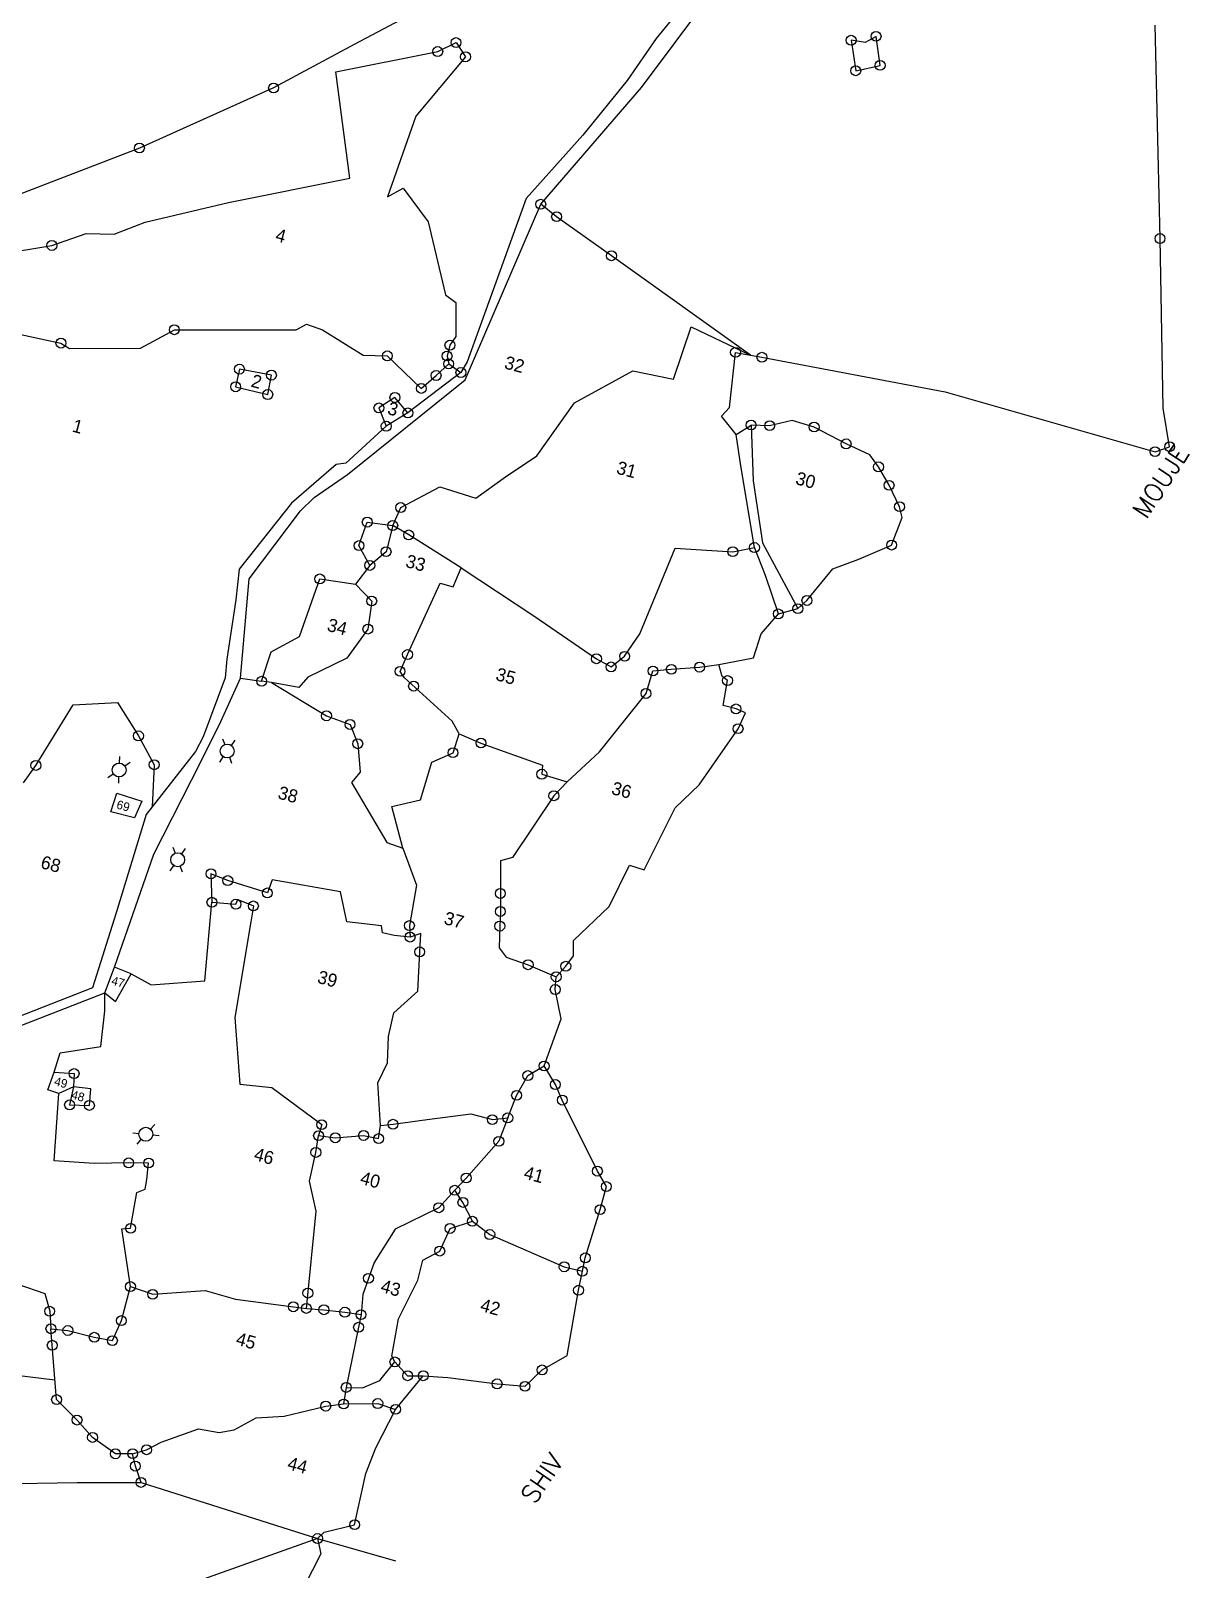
# Model space of a CAD drawing. Header units: metres. Extents: x 335591 to 338156, y 1777143 to 1780586.
# Drawn here: x 336204 to 337059, y 1777791 to 1778926 of the extents above; entities that cross this region are included whole.
import ezdxf
from ezdxf.enums import TextEntityAlignment as Align

# ---------------------------------------------------------------- set-up
doc = ezdxf.new("R2010")
doc.units = ezdxf.units.M
doc.linetypes.add('DASHDOT', pattern=[25.4, 12.7, -6.35, 0, -6.35])
doc.linetypes.add('DIVIDE', pattern=[31.75, 12.7, -6.35, 0, -6.35, 0, -6.35])
for name, color, linetype in [('OFF', 1, 'Continuous'), ('POLY_PARCEL', 6, 'Continuous'), ('POLY_ROAD', 30, 'Continuous'), ('POLY_WATER', 4, 'Continuous'), ('SYM_WELL', 1, 'Continuous'), ('TEXT_MAPOUT', 7, 'Continuous'), ('TEXT_PARCEL', 7, 'Continuous'), ('V_BOUND_LINE', 7, 'Continuous'), ('V_BOUND_STREAM_LINE', 7, 'DASHDOT'), ('V_DIVIDE_LINE', 7, 'DIVIDE')]:
    doc.layers.add(name, color=color, linetype=linetype)
doc.styles.get("Standard").update_dxf_attribs({"font": 'simplex.shx'})
doc.styles.add('TEXT_MAP', font='', dxfattribs={"height": 0.4})
doc.styles.get('TEXT_MAP').set_extended_font_data('Kruti Dev 050')

msp = doc.modelspace()

# ---------------------------------------------------------------- linework, layer by layer
for points in [[(336345.4, 1778403.4), (336347.1, 1778399.1)], [(336354.4, 1778402.4), (336351.8, 1778398.5)], [(336269.3, 1778390.2), (336269.2, 1778385.5)], [(336277.2, 1778385.8), (336273.3, 1778383.2)], [(336308.8, 1778323.3), (336310.5, 1778318.9)], [(336317.8, 1778322.3), (336315.2, 1778318.4)], [(336295.5, 1778118.8), (336292.3, 1778115.3)], [(336298.7, 1778110.4), (336294, 1778110.9)]]:
    msp.add_lwpolyline(points)
for centre, radius in [((336504.2, 1778910.5), 3.65), ((336517.7, 1778917.1), 3.65), ((336809.2, 1778918.8), 3.65), ((336827.6, 1778921.7), 3.65), ((336524.7, 1778906.6), 3.65), ((336830.6, 1778900.3), 3.65), ((336812.6, 1778896.3), 3.65), ((336383.1, 1778883.6), 3.65), ((336284.1, 1778839.3), 3.65), ((336580.2, 1778797.8), 3.65), ((336591.9, 1778788.6), 3.65), ((336219.5, 1778767.4), 3.65), ((337037.1, 1778772.5), 3.65), ((336632.4, 1778759.8), 3.65), ((336226.2, 1778695.3), 3.65), ((336309.9, 1778705.2), 3.65), ((336467, 1778685.9), 3.65), ((336511.1, 1778685.8), 3.65), ((336513.2, 1778693.8), 3.65), ((336723.9, 1778688.5), 3.65), ((336743.4, 1778684.9), 3.65), ((336357.9, 1778676.1), 3.65), ((336512.3, 1778680), 3.65), ((336521.3, 1778673.6), 3.65), ((336355.1, 1778663.1), 3.65), ((336381.5, 1778671.7), 3.65), ((336492.1, 1778661.9), 3.65), ((336503, 1778671.4), 3.65), ((336378.8, 1778657.4), 3.65), ((336472.6, 1778655.2), 3.65), ((336460.8, 1778647.5), 3.65), ((336482.2, 1778643.8), 3.65), ((336466.2, 1778634), 3.65), ((336735.4, 1778634.9), 3.65), ((336749.1, 1778634.4), 3.65), ((336781.9, 1778633.4), 3.65), ((336805.5, 1778621), 3.65), ((337044.2, 1778618.9), 3.65), ((337033.4, 1778615.2), 3.65), ((336829.4, 1778604), 3.65), ((336837.2, 1778590.4), 3.65), ((336476.9, 1778574), 3.65), ((336844.9, 1778574.6), 3.65), ((336452.2, 1778563.2), 3.65), ((336471, 1778560.7), 3.65), ((336482.8, 1778553.8), 3.65), ((336446.1, 1778545.9), 3.65), ((336466.1, 1778541.4), 3.65), ((336721.9, 1778541.4), 3.65), ((336737.9, 1778544.5), 3.65), ((336839.1, 1778546.3), 3.65), ((336454.1, 1778531.3), 3.65), ((336417.2, 1778521.3), 3.65), ((336455.5, 1778505), 3.65), ((336776.6, 1778505.4), 3.65), ((336755.5, 1778495.5), 3.65), ((336769.9, 1778499.4), 3.65), ((336452.7, 1778484.3), 3.65), ((336481.9, 1778465.5), 3.65), ((336621.3, 1778462.4), 3.65), ((336632.1, 1778456.4), 3.65), ((336642.1, 1778464.2), 3.65), ((336374.3, 1778445.8), 3.65), ((336476.4, 1778453.1), 3.65), ((336663, 1778453.4), 3.65), ((336676.5, 1778454.6), 3.65), ((336697.4, 1778456.2), 3.65), ((336718, 1778446.3), 3.65), ((336486.4, 1778442.2), 3.65), ((336657.9, 1778436.8), 3.65), ((336724.3, 1778425.4), 3.65), ((336422.1, 1778420.3), 3.65), ((336439.5, 1778413.9), 3.65), ((336283.4, 1778405.5), 3.65), ((336445.2, 1778399.7), 3.65), ((336536.1, 1778400.2), 3.65), ((336725.8, 1778410.8), 3.65), ((336348.9, 1778394.3), 5.13), ((336515.5, 1778393.1), 3.65), ((336207.7, 1778383.7), 3.65), ((336269.1, 1778380.3), 5.13), ((336295, 1778384.2), 3.65), ((336581, 1778377.2), 3.65), ((336589.9, 1778361.3), 3.65), ((336312.3, 1778314.1), 5.13), ((336336.9, 1778303.7), 3.65), ((336349.3, 1778298.7), 3.65), ((336378.5, 1778289.6), 3.65), ((336550.4, 1778289.2), 3.65), ((336337.6, 1778282.7), 3.65), ((336355.3, 1778281.3), 3.65), ((336368.2, 1778280), 3.65), ((336550.4, 1778275.9), 3.65), ((336483.3, 1778265.5), 3.65), ((336550, 1778265.1), 3.65), ((336483.8, 1778257), 3.65), ((336490.9, 1778246.1), 3.65), ((336570.9, 1778236.6), 3.65), ((336598.7, 1778235.5), 3.65), ((336590.9, 1778218.3), 3.65), ((336591.6, 1778227.7), 3.65), ((336582.7, 1778161.9), 3.65), ((336235.9, 1778156.3), 3.65), ((336570.7, 1778154.8), 3.65), ((336562.4, 1778140.2), 3.65), ((336591, 1778148.2), 3.65), ((336232.6, 1778133.2), 3.65), ((336247.2, 1778132.8), 3.65), ((336596.1, 1778136.7), 3.65), ((336418.6, 1778118.6), 3.65), ((336471.2, 1778118.9), 3.65), ((336544.5, 1778122.3), 3.65), ((336555.9, 1778123.6), 3.65), ((336288.9, 1778111.5), 5.13), ((336416.3, 1778110.5), 3.65), ((336428.6, 1778108.9), 3.65), ((336449.5, 1778110.6), 3.65), ((336460.6, 1778108.3), 3.65), ((336549.3, 1778106.3), 3.65), ((336414.3, 1778098.1), 3.65), ((336276.2, 1778090.4), 3.65), ((336290.9, 1778090.3), 3.65), ((336622, 1778084.3), 3.65), ((336525.2, 1778079.2), 3.65), ((336628.6, 1778072.9), 3.65), ((336516.8, 1778070.2), 3.65), ((336522.8, 1778061.2), 3.65), ((336505, 1778057.3), 3.65), ((336624, 1778055.9), 3.65), ((336277.6, 1778042.1), 3.65), ((336513.3, 1778042), 3.65), ((336529.8, 1778047.3), 3.65), ((336542.6, 1778037.5), 3.65), ((336505.7, 1778025.3), 3.65), ((336597.5, 1778013.7), 3.65), ((336613.1, 1778020.3), 3.65), ((336453.1, 1778005.2), 3.65), ((336610.9, 1778010.4), 3.65), ((336277.5, 1777999.1), 3.65), ((336293.9, 1777993.4), 3.65), ((336408.4, 1777994.3), 3.65), ((336608.1, 1777996.4), 3.65), ((336217.9, 1777980.9), 3.65), ((336397.7, 1777984.2), 3.65), ((336407.3, 1777983), 3.65), ((336420.2, 1777982), 3.65), ((336435.7, 1777980.2), 3.65), ((336270.8, 1777974), 3.65), ((336445.8, 1777969.1), 3.65), ((336447.6, 1777978.4), 3.65), ((336218.8, 1777968), 3.65), ((336231.3, 1777966.7), 3.65), ((336250.8, 1777961.7), 3.65), ((336264.2, 1777959.2), 3.65), ((336219.8, 1777955.8), 3.65), ((336472.6, 1777943.5), 3.65), ((336581.2, 1777937.6), 3.65), ((336436.7, 1777924.7), 3.65), ((336482, 1777933.3), 3.65), ((336493.5, 1777933.3), 3.65), ((336548, 1777927.3), 3.65), ((336568.6, 1777925.5), 3.65), ((336223, 1777915.7), 3.65), ((336434.8, 1777912.5), 3.65), ((336460, 1777912.8), 3.65), ((336238.1, 1777900.6), 3.65), ((336421.6, 1777910.9), 3.65), ((336473.1, 1777908.5), 3.65), ((336249.5, 1777887.8), 3.65), ((336289.4, 1777878.7), 3.65), ((336266.4, 1777875.7), 3.65), ((336279.1, 1777875.8), 3.65), ((336281.1, 1777866.6), 3.65), ((336285.3, 1777854.6), 3.65), ((336442.9, 1777823.4), 3.65), ((336415.5, 1777813.2), 3.65)]:
    msp.add_circle(centre, radius)
at = {"layer": 'OFF'}
for p, q in [((336724.5, 1778628), (336735.4, 1778634.9)), ((336101.4, 1777944.9), (336221.8, 1777930.3))]:
    msp.add_line(p, q, dxfattribs=at)
at = {"layer": 'POLY_PARCEL'}
for p, q in [((336504.2, 1778910.5), (336517.7, 1778917.1)), ((336517.7, 1778917.1), (336524.7, 1778906.6)), ((336819.5, 1778917.1), (336809.2, 1778918.8)), ((336809.2, 1778918.8), (336812.6, 1778896.3)), ((336827.6, 1778921.7), (336819.5, 1778917.1)), ((336830.6, 1778900.3), (336827.6, 1778921.7)), ((336429, 1778895.6), (336504.2, 1778910.5)), ((336524.7, 1778906.6), (336488.1, 1778862.8)), ((336524.7, 1778906.6), (336524.7, 1778906.6)), ((336439.3, 1778817.1), (336429, 1778895.6)), ((336812.6, 1778896.3), (336830.6, 1778900.3)), ((336488.1, 1778862.8), (336467.1, 1778803.3)), ((336488.1, 1778862.8), (336488.1, 1778862.8)), ((336349.8, 1778799), (336439.3, 1778817.1)), ((336439.3, 1778817.1), (336439.3, 1778817.1)), ((336467.1, 1778803.3), (336478.7, 1778809.7)), ((336467.1, 1778803.3), (336467.1, 1778803.3)), ((336478.7, 1778809.7), (336497.2, 1778784.8)), ((336288.4, 1778784.6), (336349.8, 1778799)), ((336591.9, 1778788.6), (336580.2, 1778797.8)), ((336265.5, 1778775.8), (336288.4, 1778784.6)), ((336288.4, 1778784.6), (336288.4, 1778784.6)), ((336497.2, 1778784.8), (336510, 1778730.9)), ((336632.4, 1778759.8), (336591.9, 1778788.6)), ((336175.2, 1778760), (336219.5, 1778767.4)), ((336219.5, 1778767.4), (336244.7, 1778776.1)), ((336244.7, 1778776.1), (336265.5, 1778775.8)), ((336734.9, 1778686.5), (336632.4, 1778759.8)), ((336510, 1778730.9), (336517.6, 1778725.2)), ((336517.6, 1778725.2), (336517.5, 1778700.1)), ((336191, 1778702.8), (336226.2, 1778695.3)), ((336284.9, 1778691.7), (336309.9, 1778705.2)), ((336309.9, 1778705.2), (336399.7, 1778705.1)), ((336399.7, 1778705.1), (336407.3, 1778709.4)), ((336407.3, 1778709.4), (336419.2, 1778705.1)), ((336419.2, 1778705.1), (336449.2, 1778686.5)), ((336517.5, 1778700.1), (336513.2, 1778693.8)), ((336678.2, 1778668.8), (336691.3, 1778707.3)), ((336691.3, 1778707.3), (336734.9, 1778686.5)), ((336226.2, 1778695.3), (336232.5, 1778691.3)), ((336232.5, 1778691.3), (336284.9, 1778691.7)), ((336513.2, 1778693.8), (336511.1, 1778685.8)), ((336357.9, 1778676.1), (336355.1, 1778663.1)), ((336381.5, 1778671.7), (336357.9, 1778676.1)), ((336449.2, 1778686.5), (336467, 1778685.9)), ((336467, 1778685.9), (336467, 1778685.9)), ((336467, 1778685.9), (336492.1, 1778661.9)), ((336503, 1778671.4), (336512.3, 1778680)), ((336511.1, 1778685.8), (336512.3, 1778680)), ((336512.3, 1778680), (336521.3, 1778673.6)), ((336734.9, 1778686.5), (336734.9, 1778686.5)), ((336378.8, 1778657.4), (336381.5, 1778671.7)), ((336492.1, 1778661.9), (336503, 1778671.4)), ((336605.1, 1778651.2), (336648.1, 1778674.8)), ((336648.1, 1778674.8), (336678.2, 1778668.8)), ((336355.1, 1778663.1), (336378.8, 1778657.4)), ((336472.6, 1778655.2), (336460.8, 1778647.5)), ((336482.2, 1778643.8), (336472.6, 1778655.2)), ((336460.8, 1778647.5), (336466.2, 1778634)), ((336577.4, 1778612.2), (336605.1, 1778651.2)), ((336554.3, 1778596.6), (336577.4, 1778612.2)), ((336532.3, 1778581), (336554.3, 1778596.6)), ((336476.9, 1778574), (336505.8, 1778589.3)), ((336505.8, 1778589.3), (336532.3, 1778581)), ((336471, 1778560.7), (336476.9, 1778574)), ((336446.1, 1778545.9), (336452.2, 1778563.2)), ((336452.2, 1778563.2), (336471, 1778560.7)), ((336471, 1778560.7), (336466.1, 1778541.4)), ((336482.8, 1778553.8), (336471, 1778560.7)), ((336521.6, 1778529.5), (336482.8, 1778553.8)), ((336454.1, 1778531.3), (336446.1, 1778545.9)), ((336466.1, 1778541.4), (336454.1, 1778531.3)), ((336653.4, 1778480.9), (336679.3, 1778544.1)), ((336679.3, 1778544.1), (336721.9, 1778541.4)), ((336721.9, 1778541.4), (336737.9, 1778544.5)), ((336454.1, 1778531.3), (336443.6, 1778517.4)), ((336515.7, 1778515.4), (336521.6, 1778529.5)), ((336521.6, 1778529.5), (336575.2, 1778494.2)), ((336402.2, 1778478.8), (336417.2, 1778521.3)), ((336417.2, 1778521.3), (336443.6, 1778517.4)), ((336443.6, 1778517.4), (336455.5, 1778505)), ((336481.9, 1778465.5), (336506, 1778518.2)), ((336506, 1778518.2), (336506, 1778518.2)), ((336506, 1778518.2), (336515.7, 1778515.4)), ((336455.5, 1778505), (336452.7, 1778484.3)), ((336575.2, 1778494.2), (336621.3, 1778462.4)), ((336452.7, 1778484.3), (336437.1, 1778462.8)), ((336381.2, 1778467.6), (336402.2, 1778478.8)), ((336642.1, 1778464.2), (336653.4, 1778480.9)), ((336374.3, 1778445.8), (336381.2, 1778467.6)), ((336437.1, 1778462.8), (336408.3, 1778448.7)), ((336476.4, 1778453.1), (336481.9, 1778465.5)), ((336621.3, 1778462.4), (336632.1, 1778456.4)), ((336632.1, 1778456.4), (336642.1, 1778464.2)), ((336408.3, 1778448.7), (336401.7, 1778441.3)), ((336479.7, 1778448.3), (336476.4, 1778453.1)), ((336657.9, 1778436.8), (336663, 1778453.4)), ((336663, 1778453.4), (336676.5, 1778454.6)), ((336676.5, 1778454.6), (336697.4, 1778456.2)), ((336697.4, 1778456.2), (336711.5, 1778458.2)), ((336358.7, 1778448.1), (336374.3, 1778445.8)), ((336381.5, 1778445), (336374.3, 1778445.8)), ((336381.5, 1778445), (336381.5, 1778445)), ((336381.5, 1778445), (336422.1, 1778420.3)), ((336401.7, 1778441.3), (336381.5, 1778445)), ((336514.8, 1778416.4), (336479.7, 1778448.3)), ((336479.7, 1778448.3), (336479.7, 1778448.3)), ((336207.7, 1778383.7), (336235.2, 1778428.3)), ((336235.2, 1778428.3), (336267.9, 1778430.1)), ((336267.9, 1778430.1), (336283.4, 1778405.5)), ((336623.5, 1778393.8), (336657.9, 1778436.8)), ((336422.1, 1778420.3), (336439.5, 1778413.9)), ((336519.9, 1778407), (336514.8, 1778416.4)), ((336283.4, 1778405.5), (336295, 1778384.2)), ((336439.5, 1778413.9), (336445.2, 1778399.7)), ((336515.5, 1778393.1), (336519.9, 1778407)), ((336519.9, 1778407), (336536.1, 1778400.2)), ((336445.2, 1778399.7), (336447, 1778378.6)), ((336499.8, 1778386), (336515.5, 1778393.1)), ((336536.1, 1778400.2), (336581.4, 1778383.8)), ((336599.6, 1778371.5), (336623.5, 1778393.8)), ((336198.5, 1778370.8), (336207.7, 1778383.7)), ((336295, 1778384.2), (336293.6, 1778353.2)), ((336491.6, 1778358.3), (336499.8, 1778386)), ((336581.4, 1778383.8), (336581, 1778377.2)), ((336447, 1778378.6), (336440.7, 1778371.1)), ((336440.7, 1778371.1), (336466.6, 1778326.8)), ((336581, 1778377.2), (336599.6, 1778371.5)), ((336599.6, 1778371.5), (336589.9, 1778361.3)), ((336263.1, 1778349.5), (336267.4, 1778363.1)), ((336267.4, 1778363.1), (336285.8, 1778357.3)), ((336470.3, 1778353.5), (336491.6, 1778358.3)), ((336589.9, 1778361.3), (336559.3, 1778315.7)), ((336280.6, 1778345), (336263.1, 1778349.5)), ((336285.8, 1778357.3), (336280.6, 1778345)), ((336478.5, 1778322.6), (336470.3, 1778353.5)), ((336466.6, 1778326.8), (336478.5, 1778322.6)), ((336478.5, 1778322.6), (336488.5, 1778295.4)), ((336550.6, 1778313.4), (336550.4, 1778289.2)), ((336559.3, 1778315.7), (336550.6, 1778313.4)), ((336349.3, 1778298.7), (336336.9, 1778303.7)), ((336336.9, 1778303.7), (336337.6, 1778282.7)), ((336378.5, 1778289.6), (336349.3, 1778298.7)), ((336382, 1778299.3), (336378.5, 1778289.6)), ((336432.4, 1778290.3), (336382, 1778299.3)), ((336437.2, 1778268.2), (336432.4, 1778290.3)), ((336432.4, 1778290.3), (336432.4, 1778290.3)), ((336488.5, 1778295.4), (336483.3, 1778265.5)), ((336332.4, 1778224.7), (336337.6, 1778282.7)), ((336337.6, 1778282.7), (336355.3, 1778281.3)), ((336337.6, 1778282.7), (336337.6, 1778282.7)), ((336355.3, 1778281.3), (336356.6, 1778284.7)), ((336356.6, 1778284.7), (336368.2, 1778280)), ((336368.2, 1778280), (336366.3, 1778268.2)), ((336550.4, 1778289.2), (336550.4, 1778275.9)), ((336366.3, 1778268.2), (336354.6, 1778197.6)), ((336462.6, 1778265.4), (336437.2, 1778268.2)), ((336550.4, 1778275.9), (336550, 1778265.1)), ((336463.5, 1778260.1), (336462.6, 1778265.4)), ((336472, 1778258.2), (336463.5, 1778260.1)), ((336483.8, 1778257), (336472, 1778258.2)), ((336483.3, 1778265.5), (336483.3, 1778265.5)), ((336483.3, 1778265.5), (336483.8, 1778257)), ((336491.8, 1778259.6), (336483.8, 1778257)), ((336490.9, 1778246.1), (336491.8, 1778259.6)), ((336550, 1778265.1), (336549.5, 1778249)), ((336489.5, 1778217), (336490.9, 1778246.1)), ((336549.5, 1778249), (336554.8, 1778242.3)), ((336278, 1778229.9), (336265.7, 1778234.7)), ((336554.8, 1778242.3), (336570.9, 1778236.6)), ((336570.9, 1778236.6), (336591.6, 1778227.7)), ((336266.5, 1778209.6), (336278, 1778229.9)), ((336278, 1778229.9), (336292.8, 1778221.8)), ((336292.8, 1778221.8), (336332.4, 1778224.7)), ((336591.6, 1778227.7), (336591.6, 1778227.7)), ((336258.7, 1778202.7), (336258.5, 1778215.9)), ((336258.5, 1778215.9), (336266.5, 1778209.6)), ((336471.8, 1778201), (336489.5, 1778217)), ((336255.7, 1778176.2), (336258.7, 1778202.7)), ((336467.8, 1778183.6), (336471.8, 1778201)), ((336354.6, 1778197.6), (336358.3, 1778148.5)), ((336467.2, 1778164.1), (336467.8, 1778183.6)), ((336221.1, 1778157.4), (336225.6, 1778171.5)), ((336225.6, 1778171.5), (336255.7, 1778176.2)), ((336216.6, 1778144.2), (336221.1, 1778157.4)), ((336221.1, 1778157.4), (336235.9, 1778156.3)), ((336235.9, 1778156.3), (336235.5, 1778146.5)), ((336459.9, 1778149.4), (336467.2, 1778164.1)), ((336562.4, 1778140.2), (336570.7, 1778154.8)), ((336570.7, 1778154.8), (336582.7, 1778161.9)), ((336224.6, 1778141.7), (336216.6, 1778144.2)), ((336235.5, 1778146.5), (336224.6, 1778141.7)), ((336235.5, 1778146.5), (336232.6, 1778133.2)), ((336248.2, 1778145), (336235.5, 1778146.5)), ((336247.2, 1778132.8), (336248.2, 1778145)), ((336358.3, 1778148.5), (336381.7, 1778145.9)), ((336381.7, 1778145.9), (336418.6, 1778118.6)), ((336461.9, 1778118), (336459.9, 1778149.4)), ((336221.1, 1778092), (336224.6, 1778141.7)), ((336232.6, 1778133.2), (336247.2, 1778132.8)), ((336555.9, 1778123.6), (336562.4, 1778140.2)), ((336471.2, 1778118.9), (336496.3, 1778122.5)), ((336496.3, 1778122.5), (336528.6, 1778126.6)), ((336528.6, 1778126.6), (336544.5, 1778122.3)), ((336544.5, 1778122.3), (336555.9, 1778123.6)), ((336555.9, 1778123.6), (336549.3, 1778106.3)), ((336414.3, 1778098.1), (336416.3, 1778110.5)), ((336418.6, 1778118.6), (336416.3, 1778110.5)), ((336416.3, 1778110.5), (336428.6, 1778108.9)), ((336428.6, 1778108.9), (336449.5, 1778110.6)), ((336449.5, 1778110.6), (336460.6, 1778108.3)), ((336460.6, 1778108.3), (336461.9, 1778118)), ((336461.9, 1778118), (336471.2, 1778118.9)), ((336461.9, 1778118), (336461.9, 1778118)), ((336409.6, 1778076.9), (336414.3, 1778098.1)), ((336549.3, 1778106.3), (336525.2, 1778079.2)), ((336250.7, 1778089.9), (336221.1, 1778092)), ((336276.2, 1778090.4), (336250.7, 1778089.9)), ((336290.9, 1778090.3), (336276.2, 1778090.4)), ((336289.6, 1778078.2), (336290.9, 1778090.3)), ((336288.3, 1778071.1), (336289.6, 1778078.2)), ((336414.4, 1778054.8), (336409.6, 1778076.9)), ((336525.2, 1778079.2), (336516.8, 1778070.2)), ((336277.6, 1778042.1), (336282.2, 1778068.6)), ((336282.2, 1778068.6), (336288.3, 1778071.1)), ((336516.8, 1778070.2), (336505, 1778057.3)), ((336522.8, 1778061.2), (336516.8, 1778070.2)), ((336407.3, 1777983), (336414.4, 1778054.8)), ((336505, 1778057.3), (336472.9, 1778041.5)), ((336529.8, 1778047.3), (336522.8, 1778061.2)), ((336271.1, 1778041.6), (336277.6, 1778042.1)), ((336277.5, 1777999.1), (336271.1, 1778041.6)), ((336472.9, 1778041.5), (336457.2, 1778016.9)), ((336505.7, 1778025.3), (336513.3, 1778042)), ((336513.3, 1778042), (336529.8, 1778047.3)), ((336529.8, 1778047.3), (336542.6, 1778037.5)), ((336542.6, 1778037.5), (336597.5, 1778013.7)), ((336489.6, 1778003.8), (336493.2, 1778018.6)), ((336493.2, 1778018.6), (336505.7, 1778025.3)), ((336457.2, 1778016.9), (336448.9, 1777993.3)), ((336597.5, 1778013.7), (336610.9, 1778010.4)), ((336194.4, 1778001), (336214.4, 1777994.1)), ((336270.8, 1777974), (336277.5, 1777999.1)), ((336277.5, 1777999.1), (336293.9, 1777993.4)), ((336293.9, 1777993.4), (336332.6, 1777996.2)), ((336332.6, 1777996.2), (336355.1, 1777989.9)), ((336475.2, 1777975.3), (336489.6, 1778003.8)), ((336214.4, 1777994.1), (336217.9, 1777980.9)), ((336293.9, 1777993.4), (336293.9, 1777993.4)), ((336293.9, 1777993.4), (336293.9, 1777993.4)), ((336355.1, 1777989.9), (336397.7, 1777984.2)), ((336397.7, 1777984.2), (336397.7, 1777984.2)), ((336397.7, 1777984.2), (336407.3, 1777983)), ((336448.9, 1777993.3), (336447.6, 1777978.4)), ((336217.9, 1777980.9), (336218.8, 1777968)), ((336264.2, 1777959.2), (336270.8, 1777974)), ((336407.3, 1777983), (336420.2, 1777982)), ((336420.2, 1777982), (336435.7, 1777980.2)), ((336435.7, 1777980.2), (336447.6, 1777978.4)), ((336447.6, 1777978.4), (336445.8, 1777969.1)), ((336470.4, 1777947.8), (336475.2, 1777975.3)), ((336219.8, 1777955.8), (336218.8, 1777968)), ((336218.8, 1777968), (336231.3, 1777966.7)), ((336231.3, 1777966.7), (336250.8, 1777961.7)), ((336250.8, 1777961.7), (336264.2, 1777959.2)), ((336445.8, 1777969.1), (336436.7, 1777924.7)), ((336223, 1777915.7), (336219.8, 1777955.8)), ((336461.6, 1777929.8), (336472.6, 1777943.5)), ((336472.6, 1777943.5), (336470.4, 1777947.8)), ((336472.6, 1777943.5), (336482, 1777933.3)), ((336448.8, 1777924.5), (336461.6, 1777929.8)), ((336482, 1777933.3), (336493.5, 1777933.3)), ((336238.1, 1777900.6), (336223, 1777915.7)), ((336436.7, 1777924.7), (336434.8, 1777912.5)), ((336436.7, 1777924.7), (336448.8, 1777924.5)), ((336390.8, 1777903.6), (336421.6, 1777910.9)), ((336421.6, 1777910.9), (336434.8, 1777912.5)), ((336434.8, 1777912.5), (336460, 1777912.8)), ((336460, 1777912.8), (336473.1, 1777908.5)), ((336249.5, 1777887.8), (336238.1, 1777900.6)), ((336300.1, 1777884.4), (336327.6, 1777894.1)), ((336327.6, 1777894.1), (336342.9, 1777891.5)), ((336342.9, 1777891.5), (336353.9, 1777893.4)), ((336353.9, 1777893.4), (336370.3, 1777902.3)), ((336370.3, 1777902.3), (336390.8, 1777903.6)), ((336266.4, 1777875.7), (336249.5, 1777887.8)), ((336289.4, 1777878.7), (336300.1, 1777884.4)), ((336279.1, 1777875.8), (336266.4, 1777875.7)), ((336279.1, 1777875.8), (336289.4, 1777878.7)), ((336281.1, 1777866.6), (336279.1, 1777875.8)), ((336285.3, 1777854.6), (336281.1, 1777866.6))]:
    msp.add_line(p, q, dxfattribs=at)
at = {"layer": 'POLY_ROAD'}
for p, q in [((336654.5, 1778884), (336747.7, 1779008.7)), ((336684.2, 1778943.3), (336665.3, 1778920)), ((336665.3, 1778920), (336644, 1778889.1)), ((336580.2, 1778797.8), (336654.5, 1778884)), ((336644, 1778889.1), (336611.3, 1778848.9)), ((336611.3, 1778848.9), (336569.5, 1778802.1)), ((336569.5, 1778802.1), (336526, 1778681.5)), ((336569.5, 1778802.1), (336569.5, 1778802.1)), ((336569.5, 1778802.1), (336569.5, 1778802.1)), ((336524.5, 1778668.2), (336580.2, 1778797.8)), ((336580.2, 1778797.8), (336580.2, 1778797.8)), ((336580.2, 1778797.8), (336580.2, 1778797.8)), ((336526, 1778681.5), (336521.3, 1778673.6)), ((336526, 1778681.5), (336526, 1778681.5)), ((336437.6, 1778598.3), (336524.5, 1778668.2)), ((336521.3, 1778673.6), (336482.2, 1778643.8)), ((336524.5, 1778668.2), (336524.5, 1778668.2)), ((336482.2, 1778643.8), (336466.2, 1778634)), ((336466.2, 1778634), (336436.5, 1778606.7)), ((336735.4, 1778634.9), (336735.4, 1778634.9)), ((336735.4, 1778634.9), (336737, 1778593.7)), ((336727.9, 1778604.7), (336724.5, 1778628)), ((336429.2, 1778605.7), (336396.2, 1778577.2)), ((336413, 1778581.3), (336437.6, 1778598.3)), ((336436.5, 1778606.7), (336429.2, 1778605.7)), ((336737.9, 1778544.5), (336727.9, 1778604.7)), ((336737, 1778593.7), (336743.8, 1778547.9)), ((336396.2, 1778577.2), (336357.7, 1778528.5)), ((336396.2, 1778577.2), (336396.2, 1778577.2)), ((336402.9, 1778571.6), (336413, 1778581.3)), ((336365, 1778521.4), (336402.9, 1778571.6)), ((336746.1, 1778523.8), (336737.9, 1778544.5)), ((336743.8, 1778547.9), (336769.9, 1778499.4)), ((336357.7, 1778528.5), (336355.3, 1778505.9)), ((336358.7, 1778448.1), (336365, 1778521.4)), ((336755.5, 1778495.5), (336746.1, 1778523.8)), ((336355.3, 1778505.9), (336348.7, 1778462.1)), ((336348.7, 1778462.1), (336347.3, 1778448.3)), ((336347.3, 1778448.3), (336331.1, 1778404.7)), ((336343, 1778413.4), (336358.7, 1778448.1)), ((336322.5, 1778372.8), (336343, 1778413.4)), ((336331.1, 1778404.7), (336325.6, 1778394)), ((336325.6, 1778394), (336289, 1778347.4)), ((336294.8, 1778318.1), (336322.5, 1778372.8)), ((336289, 1778347.4), (336267, 1778274.9)), ((336265.7, 1778234.7), (336294.8, 1778318.1)), ((336267, 1778274.9), (336249.5, 1778219.5)), ((336258.5, 1778215.9), (336265.7, 1778234.7)), ((336249.5, 1778219.5), (336182.4, 1778193.3)), ((336187.2, 1778188.2), (336258.5, 1778215.9))]:
    msp.add_line(p, q, dxfattribs=at)
at = {"layer": 'POLY_WATER'}
for p, q in [((336131.7, 1777852.8), (336238.1, 1777854.6)), ((336238.1, 1777854.6), (336285.3, 1777854.6)), ((336285.3, 1777854.6), (336415.5, 1777813.2)), ((336415.5, 1777813.2), (336418, 1777802)), ((336418, 1777802), (336395.7, 1777758.3))]:
    msp.add_line(p, q, dxfattribs=at)
at = {"layer": 'SYM_WELL'}
for p, q in [((336343.4, 1778386.1), (336346, 1778390)), ((336352.4, 1778385.1), (336350.7, 1778389.5)), ((336260.9, 1778374.9), (336264.8, 1778377.5)), ((336268.8, 1778370.5), (336268.9, 1778375.2)), ((336306.8, 1778306), (336309.4, 1778309.9)), ((336315.8, 1778305), (336314.1, 1778309.3)), ((336279.2, 1778112.6), (336283.8, 1778112.1)), ((336282.4, 1778104.1), (336285.5, 1778107.6))]:
    msp.add_line(p, q, dxfattribs=at)
at = {"layer": 'V_BOUND_LINE'}
for p, q in [((336481.2, 1778936), (336442.5, 1778915.8)), ((337037.1, 1778772.5), (337033.4, 1778929.9)), ((336442.5, 1778915.8), (336383.1, 1778883.6)), ((336383.1, 1778883.6), (336284.1, 1778839.3)), ((336284.1, 1778839.3), (336185.7, 1778801.3)), ((336284.1, 1778839.3), (336284.1, 1778839.3)), ((336284.1, 1778839.3), (336284.1, 1778839.3)), ((337039.5, 1778647.2), (337037.1, 1778772.5)), ((336719.5, 1778647.9), (336723.9, 1778688.5)), ((336723.9, 1778688.5), (336743.4, 1778684.9)), ((336743.4, 1778684.9), (336878.6, 1778659.3)), ((336878.6, 1778659.3), (337033.4, 1778615.2)), ((336713.6, 1778641.3), (336719.5, 1778647.9)), ((337044.2, 1778618.9), (337039.5, 1778647.2)), ((336724.5, 1778628), (336713.6, 1778641.3)), ((336749.1, 1778634.4), (336735.4, 1778634.9)), ((336765.8, 1778638.2), (336749.1, 1778634.4)), ((336781.9, 1778633.4), (336765.8, 1778638.2)), ((336805.5, 1778621), (336781.9, 1778633.4)), ((336823.1, 1778613), (336805.5, 1778621)), ((336829.4, 1778604), (336823.1, 1778613)), ((337033.4, 1778615.2), (337044.2, 1778618.9)), ((336837.2, 1778590.4), (336829.4, 1778604)), ((336844.9, 1778574.6), (336837.2, 1778590.4)), ((336846.9, 1778566.7), (336844.9, 1778574.6)), ((336839.1, 1778546.3), (336846.9, 1778566.7)), ((336814.8, 1778535.9), (336839.1, 1778546.3)), ((336776.6, 1778505.4), (336795.7, 1778528.7)), ((336795.7, 1778528.7), (336814.8, 1778535.9)), ((336742.9, 1778480.9), (336755.5, 1778495.5)), ((336755.5, 1778495.5), (336769.9, 1778499.4)), ((336769.9, 1778499.4), (336776.6, 1778505.4)), ((336737.1, 1778463), (336742.9, 1778480.9)), ((336711.5, 1778458.2), (336737.1, 1778463)), ((336714.1, 1778449.2), (336711.5, 1778458.2)), ((336711.5, 1778458.2), (336711.5, 1778458.2)), ((336718, 1778446.3), (336714.1, 1778449.2)), ((336714.8, 1778427.9), (336718, 1778446.3)), ((336724.3, 1778425.4), (336714.8, 1778427.9)), ((336731.3, 1778422.6), (336724.3, 1778425.4)), ((336725.8, 1778410.8), (336731.3, 1778422.6)), ((336697.2, 1778369.4), (336725.8, 1778410.8)), ((336679.5, 1778352.3), (336697.2, 1778369.4)), ((336656.4, 1778306.7), (336679.5, 1778352.3)), ((336679.5, 1778352.3), (336679.5, 1778352.3)), ((336630.8, 1778279.6), (336645.8, 1778310)), ((336645.8, 1778310), (336656.4, 1778306.7)), ((336604.3, 1778254.6), (336630.8, 1778279.6)), ((336604.4, 1778243.1), (336604.3, 1778254.6)), ((336591.6, 1778227.7), (336598.7, 1778235.5)), ((336598.7, 1778235.5), (336604.4, 1778243.1)), ((336590.9, 1778218.3), (336591.6, 1778227.7)), ((336595.2, 1778196.6), (336590.9, 1778218.3)), ((336582.7, 1778161.9), (336595.2, 1778196.6)), ((336595.2, 1778196.6), (336595.2, 1778196.6)), ((336591, 1778148.2), (336582.7, 1778161.9)), ((336596.1, 1778136.7), (336591, 1778148.2)), ((336622, 1778084.3), (336596.1, 1778136.7)), ((336628.6, 1778072.9), (336622, 1778084.3)), ((336622, 1778084.3), (336622, 1778084.3)), ((336624, 1778055.9), (336628.6, 1778072.9)), ((336613.1, 1778020.3), (336624, 1778055.9)), ((336610.9, 1778010.4), (336613.1, 1778020.3)), ((336608.1, 1777996.4), (336610.9, 1778010.4)), ((336599.7, 1777948.2), (336608.1, 1777996.4)), ((336581.2, 1777937.6), (336599.7, 1777948.2)), ((336473.1, 1777908.5), (336493.5, 1777933.3)), ((336493.5, 1777933.3), (336511.6, 1777932.1)), ((336511.6, 1777932.1), (336548, 1777927.3)), ((336548, 1777927.3), (336568.6, 1777925.5)), ((336568.6, 1777925.5), (336581.2, 1777937.6)), ((336458.6, 1777880.2), (336473.1, 1777908.5)), ((336451.2, 1777861.1), (336458.6, 1777880.2)), ((336442.9, 1777823.4), (336451.2, 1777861.1)), ((336415.5, 1777813.2), (336420.3, 1777818)), ((336420.3, 1777818), (336442.9, 1777823.4))]:
    msp.add_line(p, q, dxfattribs=at)
at = {"layer": 'V_BOUND_STREAM_LINE', "ltscale": 50}
msp.add_line((336415.5, 1777813.2), (336210.8, 1777740.4), dxfattribs=at)
at = {"layer": 'V_DIVIDE_LINE', "ltscale": 20}
msp.add_line((336415.5, 1777813.2), (336473, 1777796.7), dxfattribs=at)

# ---------------------------------------------------------------- texts
at = {"layer": 'TEXT_MAPOUT'}
for s, rotation, p in [('MOUJE', 56.9695, (337027.1, 1778564.7)), ('SHIV', 55.4347, (336575.6, 1777837.8))]:
    msp.add_text(s, height=13.39, rotation=rotation, dxfattribs=at).set_placement(p)
at = {"layer": 'TEXT_PARCEL', "style": 'TEXT_MAP'}
for s, height, p in [('4', 9.64, (336388.5, 1778774.6)), ('32', 9.64, (336560.9, 1778679.6)), ('2', 9.64, (336370.6, 1778667.1)), ('3', 9.64, (336471.2, 1778646.8)), ('1', 9.64, (336238.6, 1778633.9)), ('31', 9.64, (336643.6, 1778602)), ('30', 9.64, (336775.7, 1778594.2)), ('33', 9.64, (336488, 1778533.1)), ('34', 9.64, (336430.1, 1778486)), ('35', 9.64, (336554.5, 1778449.6)), ('36', 9.64, (336639.9, 1778365.5)), ('38', 9.64, (336393.8, 1778362.2)), ('37', 9.64, (336516.3, 1778269.6)), ('47', 6.42, (336268.4, 1778223.9)), ('39', 9.64, (336422.9, 1778226.2)), ('49', 6.42, (336226.2, 1778149.7)), ('48', 6.42, (336238.8, 1778139.7)), ('46', 9.64, (336376.1, 1778095.4)), ('41', 9.64, (336575.2, 1778081.8)), ('40', 9.64, (336454.5, 1778077.9)), ('43', 9.64, (336469.6, 1777998.1)), ('42', 9.64, (336543.1, 1777984.1)), ('45', 9.64, (336362.8, 1777959.1)), ('44', 9.64, (336400.8, 1777867.3))]:
    msp.add_text(s, height=height, rotation=344.9587, dxfattribs=at).set_placement(p, align=Align.MIDDLE)
for s, height, p in [('69', 6.42, (336266.7, 1778352)), ('68', 9.64, (336210.6, 1778308.1))]:
    msp.add_text(s, height=height, rotation=344.9587, dxfattribs=at).set_placement(p)

doc.saveas('drawing.dxf')
